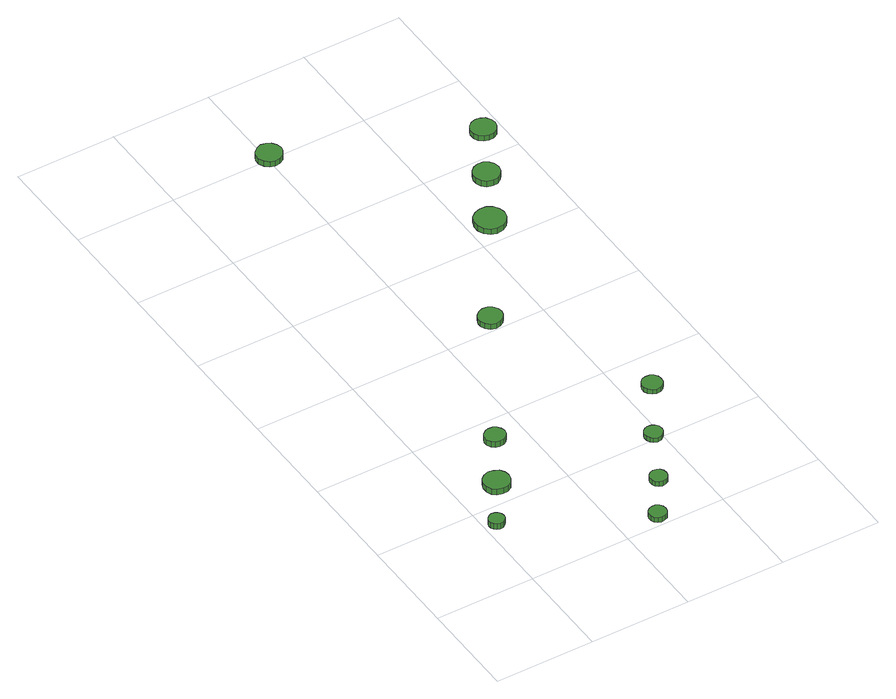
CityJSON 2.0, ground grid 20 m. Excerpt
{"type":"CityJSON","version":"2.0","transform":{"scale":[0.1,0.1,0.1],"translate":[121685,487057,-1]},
"CityObjects":{
"tree1":{"type":"SolitaryVegetationObject","attributes":{"function":"something"},"geometry":[{"type":"MultiSurface","lod":"1","boundaries":[[[0,1,2,3,4,5,6,7,8,9,10,11,12,13,14]],[[15,16,17,18,19,20,21,22,23,24,25,26,27,28,29]],[[0,29,28,1]],[[1,28,27,2]],[[2,27,26,3]],[[3,26,25,4]],[[4,25,24,5]],[[5,24,23,6]],[[6,23,22,7]],[[7,22,21,8]],[[8,21,20,9]],[[9,20,19,10]],[[10,19,18,11]],[[11,18,17,12]],[[12,17,16,13]],[[13,16,15,14]],[[14,15,29,0]]]}]},
"tree2":{"type":"SolitaryVegetationObject","attributes":{"function":"something"},"geometry":[{"type":"MultiSurface","lod":"1","boundaries":[[[30,31,32,33,34,35,36,37,38,39,40,41,42,43,44]],[[45,46,47,48,49,50,51,52,53,54,55,56,57,58,59]],[[30,59,58,31]],[[31,58,57,32]],[[32,57,56,33]],[[33,56,55,34]],[[34,55,54,35]],[[35,54,53,36]],[[36,53,52,37]],[[37,52,51,38]],[[38,51,50,39]],[[39,50,49,40]],[[40,49,48,41]],[[41,48,47,42]],[[42,47,46,43]],[[43,46,45,44]],[[44,45,59,30]]]}]},
"tree3":{"type":"SolitaryVegetationObject","attributes":{"function":"something"},"geometry":[{"type":"MultiSurface","lod":"1","boundaries":[[[60,61,62,63,64,65,66,67,68,69,70,71,72,73,74]],[[75,76,77,78,79,80,81,82,83,84,85,86,87,88,89]],[[60,89,88,61]],[[61,88,87,62]],[[62,87,86,63]],[[63,86,85,64]],[[64,85,84,65]],[[65,84,83,66]],[[66,83,82,67]],[[67,82,81,68]],[[68,81,80,69]],[[69,80,79,70]],[[70,79,78,71]],[[71,78,77,72]],[[72,77,76,73]],[[73,76,75,74]],[[74,75,89,60]]]}]},
"tree4":{"type":"SolitaryVegetationObject","attributes":{"function":"something"},"geometry":[{"type":"MultiSurface","lod":"1","boundaries":[[[90,91,92,93,94,95,96,97,98,99,100,101,102,103,104]],[[105,106,107,108,109,110,111,112,113,114,115,116,117,118,119]],[[90,119,118,91]],[[91,118,117,92]],[[92,117,116,93]],[[93,116,115,94]],[[94,115,114,95]],[[95,114,113,96]],[[96,113,112,97]],[[97,112,111,98]],[[98,111,110,99]],[[99,110,109,100]],[[100,109,108,101]],[[101,108,107,102]],[[102,107,106,103]],[[103,106,105,104]],[[104,105,119,90]]]}]},
"tree5":{"type":"SolitaryVegetationObject","attributes":{"function":"something"},"geometry":[{"type":"MultiSurface","lod":"1","boundaries":[[[120,121,122,123,124,125,126,127,128,129,130,131,132,133,134]],[[135,136,137,138,139,140,141,142,143,144,145,146,147,148,149]],[[120,149,148,121]],[[121,148,147,122]],[[122,147,146,123]],[[123,146,145,124]],[[124,145,144,125]],[[125,144,143,126]],[[126,143,142,127]],[[127,142,141,128]],[[128,141,140,129]],[[129,140,139,130]],[[130,139,138,131]],[[131,138,137,132]],[[132,137,136,133]],[[133,136,135,134]],[[134,135,149,120]]]}]},
"tree6":{"type":"SolitaryVegetationObject","attributes":{"function":"something"},"geometry":[{"type":"MultiSurface","lod":"1","boundaries":[[[150,151,152,153,154,155,156,157,158,159,160,161,162,163,164]],[[165,166,167,168,169,170,171,172,173,174,175,176,177,178,179]],[[150,179,178,151]],[[151,178,177,152]],[[152,177,176,153]],[[153,176,175,154]],[[154,175,174,155]],[[155,174,173,156]],[[156,173,172,157]],[[157,172,171,158]],[[158,171,170,159]],[[159,170,169,160]],[[160,169,168,161]],[[161,168,167,162]],[[162,167,166,163]],[[163,166,165,164]],[[164,165,179,150]]]}]},
"tree7":{"type":"SolitaryVegetationObject","attributes":{"function":"something"},"geometry":[{"type":"MultiSurface","lod":"1","boundaries":[[[180,181,182,183,184,185,186,187,188,189,190,191,192,193,194]],[[195,196,197,198,199,200,201,202,203,204,205,206,207,208,209]],[[180,209,208,181]],[[181,208,207,182]],[[182,207,206,183]],[[183,206,205,184]],[[184,205,204,185]],[[185,204,203,186]],[[186,203,202,187]],[[187,202,201,188]],[[188,201,200,189]],[[189,200,199,190]],[[190,199,198,191]],[[191,198,197,192]],[[192,197,196,193]],[[193,196,195,194]],[[194,195,209,180]]]}]},
"tree8":{"type":"SolitaryVegetationObject","attributes":{"function":"something"},"geometry":[{"type":"MultiSurface","lod":"1","boundaries":[[[210,211,212,213,214,215,216,217,218,219,220,221,222,223,224]],[[225,226,227,228,229,230,231,232,233,234,235,236,237,238,239]],[[210,239,238,211]],[[211,238,237,212]],[[212,237,236,213]],[[213,236,235,214]],[[214,235,234,215]],[[215,234,233,216]],[[216,233,232,217]],[[217,232,231,218]],[[218,231,230,219]],[[219,230,229,220]],[[220,229,228,221]],[[221,228,227,222]],[[222,227,226,223]],[[223,226,225,224]],[[224,225,239,210]]]}]},
"tree9":{"type":"SolitaryVegetationObject","attributes":{"function":"something"},"geometry":[{"type":"MultiSurface","lod":"1","boundaries":[[[240,241,242,243,244,245,246,247,248,249,250,251,252,253,254]],[[255,256,257,258,259,260,261,262,263,264,265,266,267,268,269]],[[240,269,268,241]],[[241,268,267,242]],[[242,267,266,243]],[[243,266,265,244]],[[244,265,264,245]],[[245,264,263,246]],[[246,263,262,247]],[[247,262,261,248]],[[248,261,260,249]],[[249,260,259,250]],[[250,259,258,251]],[[251,258,257,252]],[[252,257,256,253]],[[253,256,255,254]],[[254,255,269,240]]]}]},
"tree10":{"type":"SolitaryVegetationObject","attributes":{"function":"something"},"geometry":[{"type":"MultiSurface","lod":"1","boundaries":[[[270,271,272,273,274,275,276,277,278,279,280,281,282,283,284]],[[285,286,287,288,289,290,291,292,293,294,295,296,297,298,299]],[[270,299,298,271]],[[271,298,297,272]],[[272,297,296,273]],[[273,296,295,274]],[[274,295,294,275]],[[275,294,293,276]],[[276,293,292,277]],[[277,292,291,278]],[[278,291,290,279]],[[279,290,289,280]],[[280,289,288,281]],[[281,288,287,282]],[[282,287,286,283]],[[283,286,285,284]],[[284,285,299,270]]]}]},
"tree11":{"type":"SolitaryVegetationObject","attributes":{"function":"something"},"geometry":[{"type":"MultiSurface","lod":"1","boundaries":[[[300,301,302,303,304,305,306,307,308,309,310,311,312,313,314]],[[315,316,317,318,319,320,321,322,323,324,325,326,327,328,329]],[[300,329,328,301]],[[301,328,327,302]],[[302,327,326,303]],[[303,326,325,304]],[[304,325,324,305]],[[305,324,323,306]],[[306,323,322,307]],[[307,322,321,308]],[[308,321,320,309]],[[309,320,319,310]],[[310,319,318,311]],[[311,318,317,312]],[[312,317,316,313]],[[313,316,315,314]],[[314,315,329,300]]]}]},
"tree12":{"type":"SolitaryVegetationObject","attributes":{"function":"something"},"geometry":[{"type":"MultiSurface","lod":"1","boundaries":[[[330,331,332,333,334,335,336,337,338,339,340,341,342,343,344]],[[345,346,347,348,349,350,351,352,353,354,355,356,357,358,359]],[[330,359,358,331]],[[331,358,357,332]],[[332,357,356,333]],[[333,356,355,334]],[[334,355,354,335]],[[335,354,353,336]],[[336,353,352,337]],[[337,352,351,338]],[[338,351,350,339]],[[339,350,349,340]],[[340,349,348,341]],[[341,348,347,342]],[[342,347,346,343]],[[343,346,345,344]],[[344,345,359,330]]]}]}
},
"vertices":[
[38,156,20],[37,162,20],[33,168,20],[27,171,20],[21,172,20],[15,170,20],[10,165,20],[7,159,20],[7,153,20],[10,147,20],[15,143,20],[21,141,20],[27,141,20],[33,145,20],[37,150,20],[37,150,7],[33,145,7],[27,141,7],[21,141,7],[15,143,7],[10,147,7],[7,153,7],[7,159,7],[10,165,7],[15,170,7],[21,172,7],[27,171,7],[33,168,7],[37,162,7],[38,156,7],
[104,245,19],[102,255,19],[96,264,19],[86,269,19],[76,271,19],[65,267,19],[57,260,19],[53,250,19],[53,239,19],[57,229,19],[65,222,19],[76,219,19],[86,220,19],[96,225,19],[102,234,19],[102,234,6],[96,225,6],[86,220,6],[76,219,6],[65,222,6],[57,229,6],[53,239,6],[53,250,6],[57,260,6],[65,267,6],[76,271,6],[86,269,6],[96,264,6],[102,255,6],[104,245,6],
[161,349,19],[159,357,19],[154,364,19],[147,368,19],[138,369,19],[130,366,19],[124,361,19],[120,353,19],[120,345,19],[124,337,19],[130,331,19],[138,329,19],[147,330,19],[154,334,19],[159,341,19],[159,341,6],[154,334,6],[147,330,6],[138,329,6],[130,331,6],[124,337,6],[120,345,6],[120,353,6],[124,361,6],[130,366,6],[138,369,6],[147,368,6],[154,364,6],[159,357,6],[161,349,6],
[294,23,16],[293,30,16],[289,36,16],[282,40,16],[275,40,16],[268,38,16],[263,33,16],[260,27,16],[260,19,16],[263,13,16],[268,8,16],[275,6,16],[282,7,16],[289,10,16],[293,16,16],[293,16,5],[289,10,5],[282,7,5],[275,6,5],[268,8,5],[263,13,5],[260,19,5],[260,27,5],[263,33,5],[268,38,5],[275,40,5],[282,40,5],[289,36,5],[293,30,5],[294,23,5],
[346,104,16],[345,111,16],[341,117,16],[335,120,16],[328,121,16],[321,119,16],[316,114,16],[313,108,16],[313,100,16],[316,94,16],[321,89,16],[328,87,16],[335,88,16],[341,91,16],[345,97,16],[345,97,5],[341,91,5],[335,88,5],[328,87,5],[321,89,5],[316,94,5],[313,100,5],[313,108,5],[316,114,5],[321,119,5],[328,121,5],[335,120,5],[341,117,5],[345,111,5],[346,104,5],
[403,209,15],[402,217,15],[397,223,15],[391,226,15],[383,227,15],[376,225,15],[371,220,15],[368,213,15],[368,206,15],[371,199,15],[376,194,15],[383,191,15],[391,192,15],[397,196,15],[402,202,15],[402,202,5],[397,196,5],[391,192,5],[383,191,5],[376,194,5],[371,199,5],[368,206,5],[368,213,5],[371,220,5],[376,225,5],[383,227,5],[391,226,5],[397,223,5],[402,217,5],[403,209,5],
[325,620,22],[323,630,22],[317,638,22],[309,643,22],[299,644,22],[290,641,22],[282,634,22],[278,625,22],[278,616,22],[282,607,22],[290,600,22],[299,597,22],[309,598,22],[317,603,22],[323,611,22],[323,611,10],[317,603,10],[309,598,10],[299,597,10],[290,600,10],[282,607,10],[278,616,10],[278,625,10],[282,634,10],[290,641,10],[299,644,10],[309,643,10],[317,638,10],[323,630,10],[325,620,10],
[473,322,15],[472,331,15],[467,337,15],[460,341,15],[451,342,15],[443,340,15],[437,334,15],[434,327,15],[434,318,15],[437,311,15],[443,305,15],[451,302,15],[460,303,15],[467,307,15],[472,314,15],[472,314,5],[467,307,5],[460,303,5],[451,302,5],[443,305,5],[437,311,5],[434,318,5],[434,327,5],[437,334,5],[443,340,5],[451,342,5],[460,341,5],[467,337,5],[472,331,5],[473,322,5],
[231,1206,16],[228,1217,16],[222,1225,16],[213,1230,16],[203,1232,16],[193,1228,16],[185,1221,16],[180,1212,16],[180,1201,16],[185,1191,16],[193,1184,16],[203,1181,16],[213,1182,16],[222,1187,16],[228,1196,16],[228,1196,4],[222,1187,4],[213,1182,4],[203,1181,4],[193,1184,4],[185,1191,4],[180,1201,4],[180,1212,4],[185,1221,4],[193,1228,4],[203,1232,4],[213,1230,4],[222,1225,4],[228,1217,4],[231,1206,4],
[470,841,24],[467,853,24],[460,864,24],[449,870,24],[436,871,24],[424,867,24],[414,859,24],[409,847,24],[409,835,24],[414,823,24],[424,814,24],[436,810,24],[449,812,24],[460,818,24],[467,828,24],[467,828,12],[460,818,12],[449,812,12],[436,810,12],[424,814,12],[414,823,12],[409,835,12],[409,847,12],[414,859,12],[424,867,12],[436,871,12],[449,870,12],[460,864,12],[467,853,12],[470,841,12],
[529,954,19],[527,965,19],[521,973,19],[511,979,19],[501,980,19],[490,976,19],[482,969,19],[478,959,19],[478,949,19],[482,939,19],[490,931,19],[501,928,19],[511,929,19],[521,935,19],[527,943,19],[527,943,6],[521,935,6],[511,929,6],[501,928,6],[490,931,6],[482,939,6],[478,949,6],[478,959,6],[482,969,6],[490,976,6],[501,980,6],[511,979,6],[521,973,6],[527,965,6],[529,954,6],
[588,1060,17],[586,1070,17],[580,1079,17],[571,1084,17],[561,1085,17],[551,1082,17],[543,1075,17],[539,1066,17],[539,1055,17],[543,1046,17],[551,1039,17],[561,1036,17],[571,1037,17],[580,1042,17],[586,1050,17],[586,1050,5],[580,1042,5],[571,1037,5],[561,1036,5],[551,1039,5],[543,1046,5],[539,1055,5],[539,1066,5],[543,1075,5],[551,1082,5],[561,1085,5],[571,1084,5],[580,1079,5],[586,1070,5],[588,1060,5]
]}
